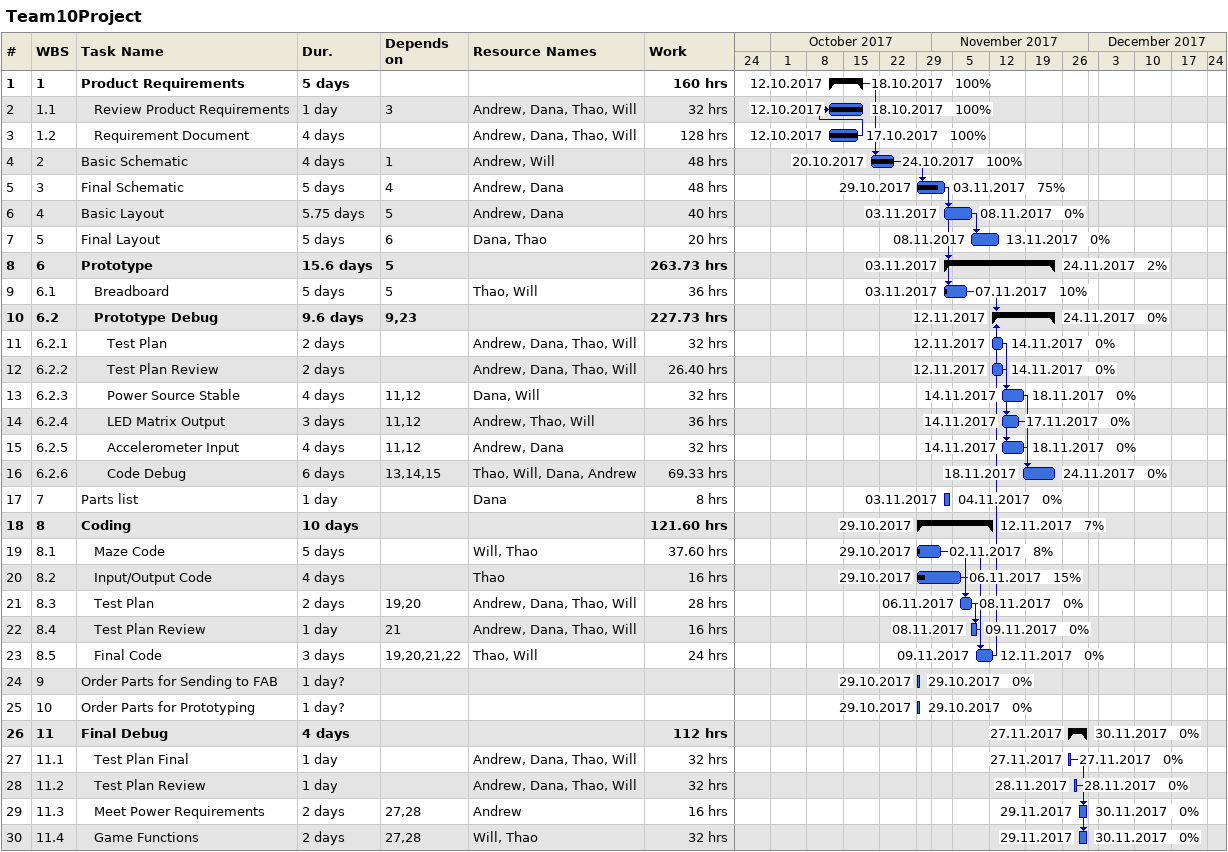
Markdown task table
Team10Project

| ID | WBS | Task | Duration | Start | Finish | Predecessors | Resources | % complete | Work (h) |
|---|---|---|---|---|---|---|---|---|---|
| 1 | 1 | **Product Requirements** | 5d | 2017-10-12 | 2017-10-18 |  |  | 100 | 160 |
| 2 | 1.1 | Review Product Requirements | 1d | 2017-10-12 | 2017-10-18 | 3 | Andrew, Dana, Thao, Will | 100 | 32 |
| 3 | 1.2 | Requirement Document | 4d | 2017-10-12 | 2017-10-17 |  | Andrew, Dana, Thao, Will | 100 | 128 |
| 4 | 2 | Basic Schematic | 4d | 2017-10-20 | 2017-10-24 | 1 | Andrew, Will | 100 | 48 |
| 5 | 3 | Final Schematic | 5d | 2017-10-29 | 2017-11-03 | 4 | Andrew, Dana | 75 | 48 |
| 6 | 4 | Basic Layout | 5.75d | 2017-11-03 | 2017-11-08 | 5 | Andrew, Dana | 0 | 40 |
| 7 | 5 | Final Layout | 5d | 2017-11-08 | 2017-11-13 | 6 | Dana, Thao | 0 | 20 |
| 8 | 6 | **Prototype** | 15.6d | 2017-11-03 | 2017-11-24 | 5 |  | 2 | 263.73 |
| 9 | 6.1 | Breadboard | 5d | 2017-11-03 | 2017-11-07 | 5 | Thao, Will | 10 | 36 |
| 10 | 6.2 | **Prototype Debug** | 9.6d | 2017-11-12 | 2017-11-24 | 9, 23 |  | 0 | 227.73 |
| 11 | 6.2.1 | Test Plan | 2d | 2017-11-12 | 2017-11-14 |  | Andrew, Dana, Thao, Will | 0 | 32 |
| 12 | 6.2.2 | Test Plan Review | 2d | 2017-11-12 | 2017-11-14 |  | Andrew, Dana, Thao, Will | 0 | 26.40 |
| 13 | 6.2.3 | Power Source Stable | 4d | 2017-11-14 | 2017-11-18 | 11, 12 | Dana, Will | 0 | 32 |
| 14 | 6.2.4 | LED Matrix Output | 3d | 2017-11-14 | 2017-11-17 | 11, 12 | Andrew, Thao, Will | 0 | 36 |
| 15 | 6.2.5 | Accelerometer Input | 4d | 2017-11-14 | 2017-11-18 | 11, 12 | Andrew, Dana | 0 | 32 |
| 16 | 6.2.6 | Code Debug | 6d | 2017-11-18 | 2017-11-24 | 13, 14, 15 | Thao, Will, Dana, Andrew | 0 | 69.33 |
| 17 | 7 | Parts list | 1d | 2017-11-03 | 2017-11-04 |  | Dana | 0 | 8 |
| 18 | 8 | **Coding** | 10d | 2017-10-29 | 2017-11-12 |  |  | 7 | 121.60 |
| 19 | 8.1 | Maze Code | 5d | 2017-10-29 | 2017-11-02 |  | Will, Thao | 8 | 37.60 |
| 20 | 8.2 | Input/Output Code | 4d | 2017-10-29 | 2017-11-06 |  | Thao | 15 | 16 |
| 21 | 8.3 | Test Plan | 2d | 2017-11-06 | 2017-11-08 | 19, 20 | Andrew, Dana, Thao, Will | 0 | 28 |
| 22 | 8.4 | Test Plan Review | 1d | 2017-11-08 | 2017-11-09 | 21 | Andrew, Dana, Thao, Will | 0 | 16 |
| 23 | 8.5 | Final Code | 3d | 2017-11-09 | 2017-11-12 | 19, 20, 21, 22 | Thao, Will | 0 | 24 |
| 24 | 9 | Order Parts for Sending to FAB | 1d? | 2017-10-29 | 2017-10-29 |  |  | 0 |  |
| 25 | 10 | Order Parts for Prototyping | 1d? | 2017-10-29 | 2017-10-29 |  |  | 0 |  |
| 26 | 11 | **Final Debug** | 4d | 2017-11-27 | 2017-11-30 |  |  | 0 | 112 |
| 27 | 11.1 | Test Plan Final | 1d | 2017-11-27 | 2017-11-27 |  | Andrew, Dana, Thao, Will | 0 | 32 |
| 28 | 11.2 | Test Plan Review | 1d | 2017-11-28 | 2017-11-28 |  | Andrew, Dana, Thao, Will | 0 | 32 |
| 29 | 11.3 | Meet Power Requirements | 2d | 2017-11-29 | 2017-11-30 | 27, 28 | Andrew | 0 | 16 |
| 30 | 11.4 | Game Functions | 2d | 2017-11-29 | 2017-11-30 | 27, 28 | Will, Thao | 0 | 32 |
